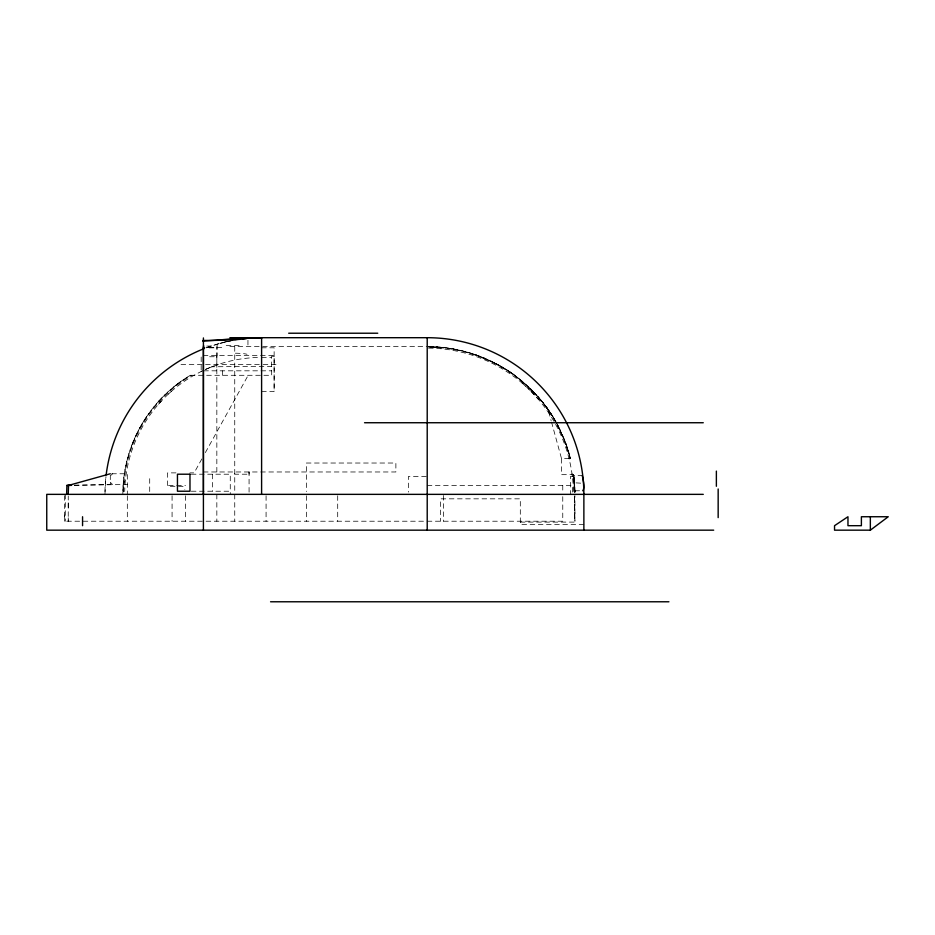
<?xml version="1.0" encoding="UTF-8"?>
<svg xmlns="http://www.w3.org/2000/svg" width="935" height="935" viewBox="0 0 935 935"><rect width="100%" height="100%" fill="white"/><g stroke="black" fill="none" stroke-linecap="round" stroke-linejoin="round"><path stroke-width="0.7" stroke-dasharray="4.67 3.51" d="M202.311 521.216L64.714 521.216L64.655 514.495M216.838 471.976L216.838 346.792M234.743 346.651L234.743 492.114M261.601 391.403L274.13 391.403L274.13 355.604L201.177 355.604L201.177 370.821L271.676 370.821M68.243 517.861L68.243 521.216L68.243 496.029M574.616 496.029L574.92 521.216L574.92 495.667M104.942 494.358L105.947 476.675M123.514 491.833L124.145 480.929M122.906 490.349C123.876 443.809 150.208 398.883 190.343 375.297L271.676 375.297L271.676 366.345L211.824 366.777M133.74 440.467L132.069 444.616M135.552 436.341L137.515 432.25M201.855 458.933L194.129 472.876L189.945 472.876M205.361 452.598L248.172 375.297M139.619 428.218L141.875 424.221M144.259 420.294L146.783 416.437M158.506 404.224L161.287 401.138M161.393 398.38L158.214 401.805M111.055 475.26L112.551 473.764M168.382 394.032L171.467 391.262M175.149 385.828L178.83 382.988M202.217 370.961L193.954 375.297A136.942 136.942 0 0 0 124.694 491.553M201.083 371.511L202.533 370.809M205.478 369.442L211.006 367.104M205.677 369.36L208.587 368.086M209.206 367.841L216.663 365.001M206.121 347.843L220.485 343.192M220.695 343.133L223.71 342.35M224.003 342.268L226.843 341.602M227.193 341.52L235.117 339.954A156.659 156.659 0 0 0 205.455 348.1M232.535 340.41L217.119 344.138L217.06 355.604M74.297 485.277L110.307 484.505L110.307 475.109M74.414 485.253L127.324 484.505M229.893 346.651L427.213 346.651M261.601 347.797L274.13 347.797L274.13 391.403M274.13 356.247L271.641 356.247L271.641 366.345M261.601 357.415L271.641 357.415M181.028 364.545L261.742 364.545M263.179 364.545L276.152 364.545M551.521 422.059L561.503 458.547L570.514 458.547L565.161 441.542L557.47 424.7M203.409 471.976L395.879 471.976L395.879 463.024L306.364 463.024L306.364 491.565M175.979 472.876L167.599 472.876L167.599 486.305L182.898 486.305L184.849 489.624M111.732 473.764L127.324 473.764L127.324 494.358M191.324 474.209L230.267 474.209L230.267 494.358M249.072 492.114L249.072 471.976L249.072 474.209L234.743 474.209L234.743 473.239M582.75 475.553L573.751 475.786M426.325 476.453L408.42 476.453L408.42 492.114M574.441 492.149L573.365 476.453L570.455 476.453L570.455 494.358M580.67 483.161L574.476 482.787M168.499 485.405L185.504 485.405M427.213 485.405L572.43 485.405L572.43 492.114M574.885 490.77L583.837 490.77M191.324 491.226L230.267 491.226M206.097 521.216L425.752 521.216M427.213 521.216L562.765 521.216L562.765 495.772M520.316 522.104L574.452 522.104L574.452 494.358M583.872 524.348L520.316 524.348L520.316 498.834L440.642 498.834L440.642 521.216M428.686 347.119L443.634 347.949L432.66 347.189L438.644 347.563M428.429 346.675C446.837 346.792 465.186 350.461 482.285 357.299M475.471 354.751L497.899 364.662M483.033 357.602L495.094 363.166M502.364 367.186L492.394 361.798A147.707 147.707 0 0 0 428.627 346.651C453.44 346.873 478.136 353.5 499.757 365.678M495.982 363.633L507.693 370.494M498.624 365.059L507.506 370.377M500.88 366.321L508.418 370.973M503.462 367.852L504.199 368.296M504.935 368.752L505.671 369.208M507.88 370.611L510.042 372.06M506.443 369.687L511.644 373.158M508.605 371.09L509.33 371.569M508.967 371.335L510.942 372.668M510.229 372.177L512.532 373.778M509.809 371.896L513.572 374.526M511.468 373.03L512.298 373.614M511.819 373.275L516.693 376.828M512.707 373.895L519.089 378.698M513.116 374.187L520.608 379.926M517.16 377.191L529.444 387.733M518.411 378.161L530.788 389.042L539.752 398.684M519.942 379.376L529.187 387.487M522.057 383.023L530.379 390.69M521.45 380.615L537.041 395.575M529.865 388.142L531.863 390.117M530.122 388.387L542.195 401.629M110.307 482.273L112.551 484.505M530.881 391.192L538.548 399.514M532.529 390.783L539.518 398.403M537.66 396.276L543.41 403.16M540.126 399.116L544.602 404.703M540.36 399.397L540.956 400.122M541.786 401.127L547.548 408.688M543.013 402.646L544.345 404.364M545.128 405.393L546.414 407.122M544.988 405.206L548.658 410.278M546.285 406.947L552.597 416.262M547.174 408.174L548.541 410.103M548.296 409.752L549.394 411.342M549.032 410.804L550.481 412.966M549.114 410.933L556.021 422.047M550.119 412.428L551.895 415.163M551.194 414.065L552.819 416.636M552.421 415.981L554.607 419.581M553.275 417.372L555.25 420.703M554.817 419.955L555.519 421.171M556.512 422.947L558.464 426.605M557.307 424.397L557.704 425.133M557.272 424.42L565.932 443.599L570.514 458.547A147.707 147.707 0 0 0 548.074 409.425L544.217 404.189L548.074 409.425L551.136 420.656M558.09 425.869L566.82 446.1M559.317 428.277L559.773 429.177M567.416 449.361L570.034 458.547A147.239 147.239 0 0 0 430.077 347.142M571.998 473.659L572.372 476.453M573.728 475.611L573.611 474.664L561.503 474.664L561.503 458.547M573.996 477.797L573.611 474.664A147.707 147.707 0 0 1 574.908 491.88L574.148 479.258M573.354 476.336L573.354 476.336A147.239 147.239 0 0 1 574.441 492.114M574.09 478.638L573.611 474.664L573.938 477.282M573.915 477.107L574.183 479.561M574.055 478.346L574.137 479.106M574.172 479.41L574.23 480.087M574.207 479.748L574.265 480.368M574.067 478.463L574.452 482.6M574.382 481.689L574.85 489.496M574.429 482.273L574.628 485.02M574.674 485.733L574.896 491.331L574.826 489.063M574.756 487.38L574.791 487.988M574.873 490.326L574.908 492.453M574.861 489.882L574.896 492.266M249.072 473.239L249.072 474.209M562.765 485.405L562.765 491.798M443.459 495.48L443.459 521.216M337.699 495.772L337.699 521.216M306.364 495.772L306.364 521.216M266.078 495.772L266.078 521.216M247.95 340.246L247.95 346.651M234.743 494.358L234.743 521.216M222.436 370.821L222.436 375.297M216.838 355.756L216.838 367.397M216.838 494.358L216.838 521.216M212.362 474.209L212.362 491.226M185.504 495.772L185.504 521.216M172.075 495.772L172.075 521.216M149.705 478.685L149.705 492.114M127.324 495.772L127.324 521.216M68.243 502.75L68.255 507.787M65.31 494.358L65.31 521.216M64.655 495.702L64.655 521.216M212.97 366.345A136.942 136.942 0 0 1 258.796 357.439M122.847 494.358A138.754 138.754 0 0 1 190.343 375.297M104.965 491.6A156.659 156.659 0 0 1 105.982 476.277M234.802 339.849A43.968 10.098 0.2 0 1 241.288 338.914M235.41 340.036A43.875 9.782 0 0 1 242.294 339.089M123.525 491.623A138.111 138.111 0 0 1 191.617 375.297M235.363 353.196A44.471 3.588 -3.4 0 1 247.015 354.295M221.747 347.481A44.494 2.84 0 0 1 207.032 347.726M209.311 347.82A44.483 0.736 -0.5 0 1 214.664 347.785M209.58 356.761A44.471 0.783 -0.6 0 1 214.992 356.726M211.392 346.032A44.494 1.192 -0.3 0 1 204.929 346.079M226.235 345.529A44.471 2.478 -2.4 0 1 241.896 345.751M428.51 348.112A146.257 146.257 0 0 1 573.447 492.114"/><path stroke-width="1.4" d="M203.409 346.908L203.409 530.168M261.601 494.358L261.601 337.932A43.442 9.712 0 0 0 253.584 338.096M66.619 494.358L66.911 485.405L71.539 485.312M68.243 494.358L68.535 485.405L110.307 473.764M870.345 530.168L888.25 516.739L861.392 516.739L861.392 525.692L847.963 525.692L847.963 516.739L834.534 525.692L834.534 530.168L870.345 530.168L870.345 516.739M71.411 485.347L66.911 485.405M288.681 333.222L377.752 333.222M229.893 337.699L427.213 337.699A156.659 156.659 0 0 1 583.872 494.358L583.872 530.168M364.545 422.737L703.272 422.737M582.178 475.553C583.23 478.825 585.123 488.631 582.715 490.77M703.272 494.358L46.75 494.358L46.75 530.168L713.685 530.168M270.554 601.778L668.922 601.778M583.872 493.458L583.872 494.241M718.162 488.982L718.162 517.628M716.374 471.1L716.374 486.282M427.213 337.699L427.213 530.168M203.409 337.932L203.409 494.358M82.56 516.739L82.56 525.692M106.158 474.863A156.659 156.659 0 0 1 204.169 348.603M242.445 338.774A43.968 10.098 0.2 0 1 253.478 337.967M256.506 338.143A43.875 9.782 0 0 1 261.601 338.073M240.155 337.652A44.494 3.202 -3.1 0 1 202.708 341.041M247.845 337.617A44.494 2.665 0 0 1 202.837 340.469M204.625 347.738A44.494 2.84 0 0 1 203.409 347.738M203.912 346.09A44.494 1.192 -0.3 0 1 203.409 346.09M189.98 474.209L177.451 474.209L177.451 491.226L189.98 491.226L189.98 474.209"/></g></svg>
